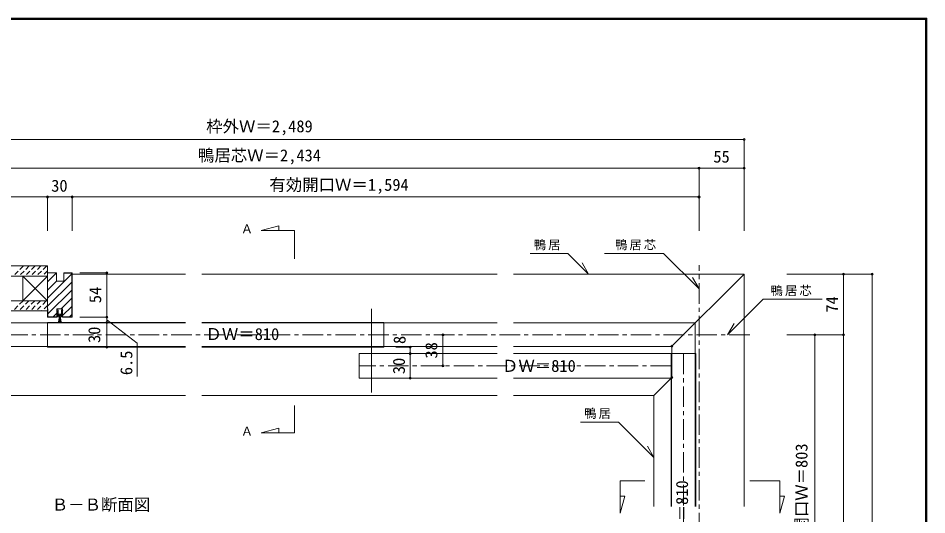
# Model space of a CAD drawing. Units: millimetres at full size, sheet at 1:5. Extents: x -957 to 993, y -689 to 708.
# Drawn here: x -115 to 993, y 102 to 708 of the extents above; entities that cross this region are included whole.
import ezdxf
from ezdxf.enums import TextEntityAlignment as Align

# ---------------------------------------------------------------- set-up
doc = ezdxf.new("R2010")
doc.units = ezdxf.units.MM
doc.header["$LTSCALE"] = 5
doc.header["$PDMODE"] = 32
doc.header["$PDSIZE"] = 2.5
doc.linetypes.add('CHAIN1', pattern=[8, 5, -1, 1, -1])
doc.linetypes.add('DASHED1', pattern=[1.8, 1.2, -0.6])
for name, color, linetype, lineweight in [('0-6_扉', 7, 'Continuous', 9), ('0-A_文字', 7, 'Continuous', 9), ('0-B_寸法', 7, 'Continuous', 9), ('F-1_枠', 6, 'Continuous', 9)]:
    doc.layers.add(name, color=color, linetype=linetype, lineweight=lineweight)
doc.layers.add('F-0_補助線', color=7, linetype='Continuous')
doc.styles.add('ＭＳ ゴシック', font='')
doc.styles.get('ＭＳ ゴシック').set_extended_font_data('MS Gothic')

# ---------------------------------------------------------------- blocks, each defined once
blk = doc.blocks.new('4')
at = {"layer": '0-A_文字'}
for p, q in [((-16.5, 3.83), (-16.5, 12.33)), ((-11, 5.33), (-11, 8.83)), ((-11, 8.83), (11, 8.83)), ((-7.5, 43.83), (7.5, 43.83)), ((-7.5, 43.83), (-2.5, 8.83)), ((-3.75, 43.83), (-1.25, 8.83)), ((0, 43.83), (0, 8.83)), ((3.75, 43.83), (1.25, 8.83)), ((2.5, 8.83), (7.5, 43.83)), ((16.5, 12.33), (16.5, 3.83))]:
    blk.add_line(p, q, dxfattribs=at)
for points in [[(-15, 13.83), (-11.5, 13.83), (-9, 8.83), (-11.5, 8.83), (-11.5, 3.83), (-2.5, 3.83)], [(-11, 5.33), (11, 5.33), (11, 8.83)], [(2.5, 3.83), (11.5, 3.83), (11.5, 8.83), (9, 8.83), (11.5, 13.83), (15, 13.83)], [(-15.44, -33.59), (-18, -24.67), (-16.5, -24.67), (-16.5, -1.17)], [(0, -2.17), (-10.5, -2.17), (-10.5, -24.67), (-12.54, -33.51)], [(12.54, -33.51), (10.5, -24.67), (10.5, -2.17), (0, -2.17)], [(16.5, -1.17), (16.5, -24.67), (18, -24.67), (15.44, -33.59)]]:
    blk.add_lwpolyline(points, dxfattribs=at)
for centre, radius, start, end in [((-15, 12.33), 1.5, 90, 180), ((-17.83, 1.33), 2.83, 0, 61.92751), ((-17.83, 1.33), 2.83, 298.07249, 0), ((0, 2.49), 2.83, 90, 151.92751), ((0, 2.49), 2.83, 28.07249, 90), ((15, 12.33), 1.5, 0, 90), ((17.83, 1.33), 2.83, 118.07249, 180), ((17.83, 1.33), 2.83, 180, 241.92751), ((-14, -33.17), 1.5, 196.01316, 347.0113), ((14, -33.17), 1.5, 192.9887, 343.98684)]:
    blk.add_arc(centre, radius, start, end, dxfattribs=at)

msp = doc.modelspace()

# ---------------------------------------------------------------- linework, layer by layer
at = {"layer": '0-6_扉'}
for p, q in [((681.141, 298.626), (681.141, 112.111)), ((711.141, 298.626), (711.141, 112.111))]:
    msp.add_line(p, q, dxfattribs=at)
at = {"layer": '0-B_寸法', "color": 4}
for p, q in [((715.141, 524.617), (715.141, 489.617)), ((715.141, 511.859), (715.141, 448.145)), ((-488.859, 489.617), (-78.859, 489.617)), ((-458.859, 489.617), (715.141, 489.617)), ((-48.859, 489.617), (-78.859, 489.617)), ((-78.859, 489.617), (-78.859, 448.145)), ((-48.859, 489.617), (-48.859, 448.145)), ((715.141, 476.859), (715.141, 448.145)), ((403.122, 283.626), (403.122, 321.626))]:
    msp.add_line(p, q, dxfattribs=at)
at = {"layer": '0-B_寸法'}
for p, q in [((222.335, 448.762), (222.335, 414.14)), ((555.403, 420.861), (509.232, 420.861)), ((555.403, 420.861), (580.639, 395.626)), ((671.867, 420.861), (599.871, 420.861)), ((671.867, 420.861), (715.141, 377.587)), ((-270.886, 405.626), (-78.859, 405.626)), ((-78.859, 405.626), (-78.859, 397.126)), ((580.639, 395.626), (572.752, 409.286)), ((-270.886, 393.126), (-78.859, 393.126)), ((-108.859, 393.126), (-108.859, 363.126)), ((-108.859, 393.126), (-78.859, 363.126)), ((-78.859, 393.126), (-108.859, 363.126)), ((-78.859, 343.126), (-78.859, 397.126)), ((-67.859, 397.126), (-78.859, 397.126)), ((-67.859, 397.046), (-78.859, 386.046)), ((-49.359, 395.747), (-78.859, 366.247)), ((-67.859, 397.126), (-67.859, 387.126)), ((-58.859, 397.126), (-48.859, 397.126)), ((-58.859, 396.626), (-49.359, 396.626)), ((-49.359, 343.626), (-49.359, 396.626)), ((-48.859, 343.126), (-48.859, 397.126)), ((-48.859, 395.626), (89.114, 395.626)), ((-6.624, 397.126), (-39.632, 397.126)), ((-6.624, 397.126), (-39.632, 397.126)), ((-6.624, 397.126), (-6.624, 343.126)), ((109.114, 395.626), (469.114, 395.626)), ((715.141, 377.587), (707.254, 391.248)), ((770.141, 112.111), (770.141, 395.626)), ((926.251, 395.626), (822.119, 395.626)), ((891.251, 395.626), (891.251, 321.626)), ((926.251, -500.482), (926.251, 395.626)), ((-67.859, 387.146), (-78.859, 376.146)), ((-49.359, 385.847), (-78.859, 356.347)), ((-49.359, 375.948), (-78.359, 346.948)), ((-49.359, 366.048), (-62.282, 353.126)), ((-270.886, 363.126), (-78.859, 363.126)), ((-78.859, 350.626), (-78.859, 363.126)), ((-49.359, 356.149), (-60.409, 345.099)), ((793.238, 364.899), (749.964, 321.626)), ((793.238, 364.899), (865.233, 364.899)), ((-270.886, 350.626), (-78.859, 350.626)), ((-78.359, 353.126), (-78.859, 353.126)), ((-78.359, 353.126), (-78.359, 343.626)), ((-67.309, 343.626), (-78.359, 343.626)), ((-69.859, 345.548), (-71.782, 343.626)), ((-67.309, 348.098), (-69.782, 345.626)), ((-67.309, 353.126), (-67.309, 343.126)), ((-67.309, 353.126), (-60.409, 353.126)), ((-60.409, 343.126), (-60.409, 353.126)), ((-60.409, 343.626), (-49.359, 343.626)), ((-49.359, 346.249), (-51.983, 343.626)), ((316.141, 251.261), (316.141, 353.222)), ((89.114, 336.026), (-270.886, 336.026)), ((-67.309, 343.126), (-78.859, 343.126)), ((-78.859, 336.626), (-78.859, 306.626)), ((-78.859, 336.626), (89.114, 336.626)), ((-60.409, 343.126), (-48.859, 343.126)), ((-6.624, 343.126), (-39.632, 343.126)), ((-6.624, 336.626), (-39.632, 336.626)), ((-6.624, 343.126), (-6.624, 336.626)), ((-6.624, 336.626), (-6.624, 306.626)), ((109.114, 336.626), (331.141, 336.626)), ((469.114, 336.026), (109.114, 336.026)), ((331.141, 306.626), (331.141, 336.626)), ((710.541, 336.026), (489.114, 336.026)), ((710.541, 336.026), (710.541, 112.111)), ((749.964, 321.626), (757.851, 335.286)), ((860.848, 321.626), (822.119, 321.626)), ((891.251, 321.626), (856.251, 321.626)), ((856.251, 321.626), (856.251, -500.482)), ((891.251, -500.482), (891.251, 321.626)), ((89.114, 307.226), (-270.886, 307.226)), ((-78.859, 306.626), (89.114, 306.626)), ((-6.624, 306.626), (-39.632, 306.626)), ((469.114, 307.226), (109.114, 307.226)), ((109.114, 306.626), (331.141, 306.626)), ((363.122, 306.626), (345.745, 306.626)), ((363.122, 306.626), (363.122, 298.626)), ((682.261, 307.226), (489.114, 307.226)), ((682.141, 270.868), (682.141, 306.383)), ((301.141, 268.626), (301.141, 298.626)), ((469.114, 298.626), (301.141, 298.626)), ((363.122, 298.626), (345.745, 298.626)), ((363.122, 298.626), (363.122, 268.626)), ((711.141, 298.626), (489.114, 298.626)), ((469.114, 268.626), (301.141, 268.626)), ((363.122, 268.626), (345.745, 268.626)), ((681.141, 268.626), (489.114, 268.626)), ((681.262, 268.747), (660.141, 247.626)), ((681.741, 269.371), (681.741, 112.111)), ((-270.886, 247.626), (89.114, 247.626)), ((109.114, 247.626), (469.114, 247.626)), ((489.114, 247.626), (660.141, 247.626)), ((660.141, 112.111), (660.141, 247.626)), ((222.335, 235.358), (222.335, 201.982)), ((616.867, 215.226), (570.695, 215.226)), ((649.214, 143.572), (619.115, 143.572)), ((813.546, 143.572), (777.156, 143.572))]:
    msp.add_line(p, q, dxfattribs=at)
at = {"layer": '0-B_寸法', "linetype": 'DASHED1'}
for p, q in [((-108.148, 405.626), (-120.648, 393.126)), ((-101.077, 405.626), (-113.577, 393.126)), ((-94.006, 405.626), (-106.506, 393.126)), ((-86.935, 405.626), (-99.435, 393.126)), ((-79.864, 405.626), (-92.364, 393.126)), ((-78.859, 399.559), (-85.293, 393.126)), ((-108.577, 363.126), (-121.077, 350.626)), ((-101.506, 363.126), (-114.006, 350.626)), ((-94.435, 363.126), (-106.935, 350.626)), ((-87.364, 363.126), (-99.864, 350.626)), ((-80.511, 362.908), (-92.793, 350.626)), ((-78.859, 357.488), (-85.722, 350.626))]:
    msp.add_line(p, q, dxfattribs=at)
at = {"layer": '0-B_寸法', "linetype": 'CHAIN1'}
for p, q in [((715.141, -560.482), (715.141, 406.373)), ((777.018, 321.626), (-548.859, 321.626)), ((696.141, 298.626), (696.141, -124.22)), ((681.141, 283.626), (301.141, 283.626))]:
    msp.add_line(p, q, dxfattribs=at)
at = {"layer": '0-B_寸法', "color": 4}
for points in [[(-488.859, 559.617), (770.141, 559.617), (770.141, 448.145)], [(-488.859, 524.617), (715.141, 524.617), (770.141, 524.617)]]:
    msp.add_lwpolyline(points, dxfattribs=at)
at = {"layer": '0-B_寸法'}
for points in [[(222.335, 448.762), (181.597, 448.762), (202.933, 454.479), (202.933, 448.762)], [(-58.859, 397.126), (-58.859, 387.126), (-67.859, 387.126)], [(489.114, 395.626), (770.141, 395.626), (683.019, 308.504)], [(-6.624, 339.797), (30.444, 311.211), (30.444, 270.732)], [(616.867, 215.226), (660.141, 171.952), (652.254, 185.613)], [(222.335, 201.982), (181.597, 201.982), (202.933, 207.699), (202.933, 201.982)], [(619.115, 143.572), (619.115, 103.92), (624.755, 124.969), (619.115, 124.969)], [(813.546, 143.572), (813.546, 103.92), (819.187, 124.969), (813.546, 124.969)]]:
    msp.add_lwpolyline(points, dxfattribs=at)
for centre, start, end in [((685.141, 306.383), 135, 180), ((679.141, 270.868), 315, 360)]:
    msp.add_arc(centre, 3, start, end, dxfattribs=at)
for p in [(770.141, 559.617), (715.141, 524.617), (770.141, 524.617), (-78.859, 489.617), (-48.859, 489.617), (715.141, 489.617), (-6.624, 397.126), (891.251, 395.626), (926.251, 395.626), (-6.624, 343.126), (-6.624, 336.626), (403.122, 321.626), (856.251, 321.626), (891.251, 321.626), (-6.624, 306.626), (363.122, 306.626), (363.122, 298.626), (682.141, 307.626), (403.122, 283.626), (363.122, 268.626), (682.141, 269.626)]:
    msp.add_point(p, dxfattribs=at)
at = {"layer": 'F-1_枠'}
for p, q in [((-957.218, 707.602), (992.782, 707.602)), ((-957.218, 706.769), (992.782, 706.769)), ((-957.218, 705.935), (992.782, 705.935)), ((991.115, 707.602), (991.115, -689.065)), ((991.948, 707.602), (991.948, -689.065)), ((992.782, 707.602), (992.782, -689.065))]:
    msp.add_line(p, q, dxfattribs=at)

# ---------------------------------------------------------------- block references
at = {"layer": '0-B_寸法', "xscale": 0.2, "yscale": 0.2, "rotation": 180}
msp.add_blockref('4', (-63.859, 346.191), dxfattribs=at)

# ---------------------------------------------------------------- texts
at = {"layer": '0-B_寸法', "style": 'ＭＳ ゴシック'}
for s, height, p in [('55', 14.66, (732.641, 527.117)), ('30', 14.66, (-74.349, 491.619)), ('Ａ', 11, (156.728, 441.912)), ('ＤＷ＝810', 14.66, (113.666, 310.748)), ('ＤＷ＝810', 14.66, (475.046, 271.999)), ('Ａ', 11, (156.728, 195.132)), ('Ｂ－Ｂ断面図', 14.66, (-73.625, 102.868))]:
    msp.add_text(s, height=height, dxfattribs=at).set_placement(p, align=Align.BOTTOM_LEFT)
for s, p in [('54', (-9.021, 360.126)), ('74', (888.975, 348.626)), ('30', (-10.17, 311.626)), ('8', (361.877, 310.359)), ('38', (400.622, 292.626)), ('6.5', (28.915, 272.381)), ('30', (361.124, 273.626)), ('ＤＷ＝810', (706.141, 54.222))]:
    msp.add_text(s, height=14.66, rotation=90, dxfattribs=at).set_placement(p, align=Align.BOTTOM_LEFT)
at = {"layer": '0-B_寸法', "char_height": 11, "attachment_point": 7, "style": 'ＭＳ ゴシック'}
for s, insert in [('\\T1.17;鴨居', (513.784, 424.701)), ('\\T1.17;鴨居芯', (612.748, 424.701)), ('\\T1.17;鴨居芯', (802.357, 368.739)), ('\\T1.17;鴨居', (575.248, 219.066))]:
    msp.add_mtext(s, dxfattribs=dict(at, insert=insert))
at = {"layer": 'F-0_補助線', "style": 'ＭＳ ゴシック'}
for s, p in [('枠外Ｗ＝2,489', (114.525, 564.06)), ('鴨居芯Ｗ＝2,434', (104.525, 528.635)), ('有効開口Ｗ＝1,594', (191.515, 492.757))]:
    msp.add_text(s, height=14.66, dxfattribs=at).set_placement(p, align=Align.BOTTOM_LEFT)
msp.add_text('有効開口Ｗ＝803', height=14.66, rotation=90, dxfattribs=at).set_placement((851.764, 39.26), align=Align.BOTTOM_LEFT)

doc.saveas('drawing.dxf')
